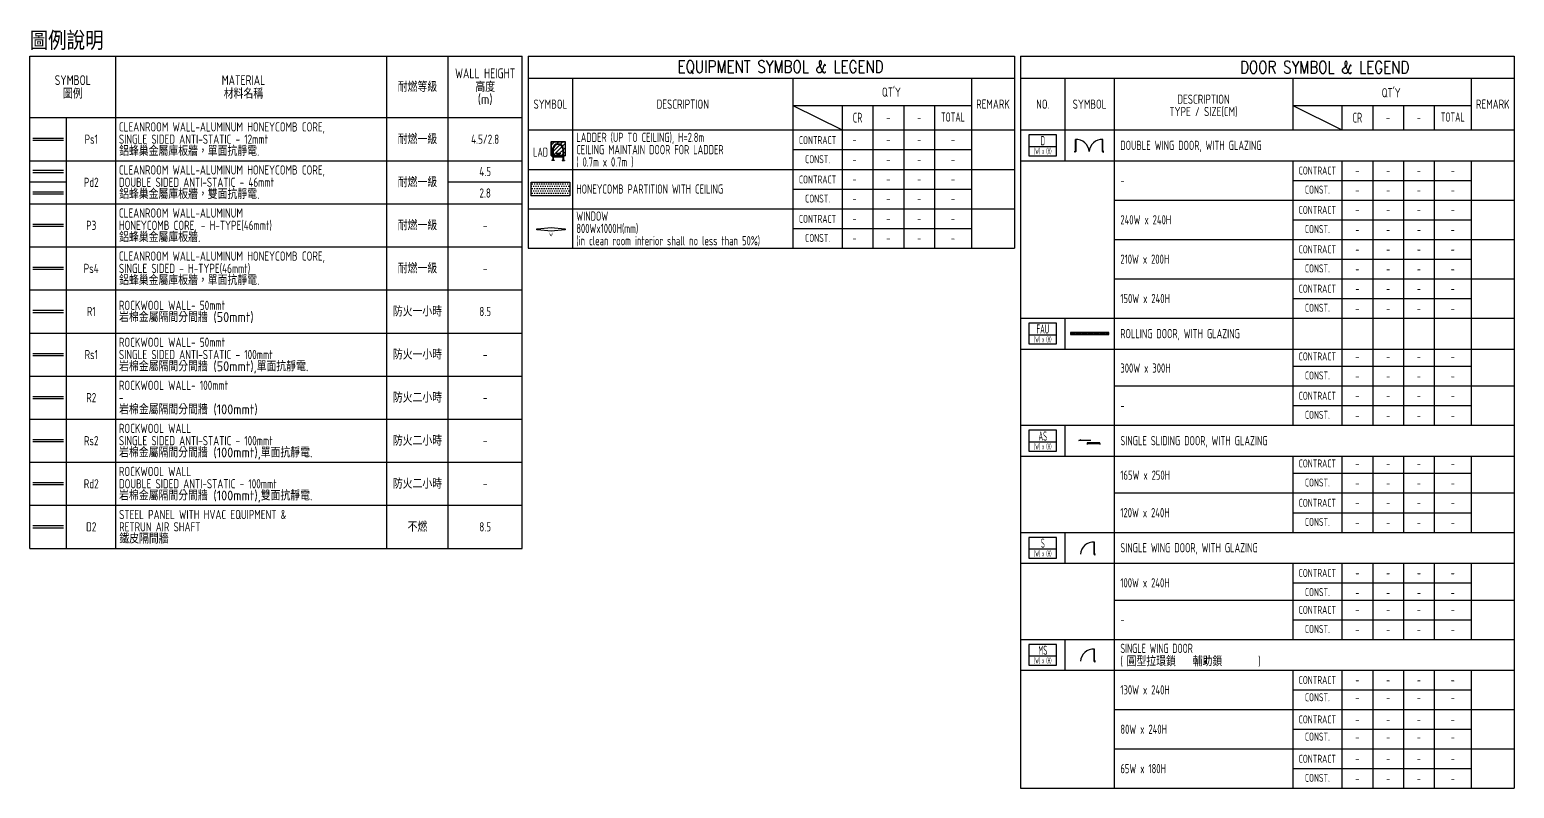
# Model space of a CAD drawing. Extents: x -32000 to 290600, y -111057 to 131250.
# Drawn here: x -12661 to 107939, y -111057 to -49408 of the extents above; entities that cross this region are included whole.
import ezdxf
from ezdxf.enums import TextEntityAlignment as Align

# ---------------------------------------------------------------- set-up
doc = ezdxf.new("R2010")
doc.units = 0
doc.header["$LTSCALE"] = 5
doc.linetypes.add('HIDDEN', pattern=[0.375, 0.25, -0.125])
for name, color, linetype in [('A-DOOR', 160, 'Continuous'), ('A-W-2F', 244, 'Continuous'), ('a-w-ceiling', 101, 'Continuous'), ('A-W-D-2F', 30, 'Continuous'), ('a-w-d-P2', 140, 'Continuous'), ('A-W-D-P2-H-2.8m', 171, 'Continuous'), ('A-W-DCC-D2', 200, 'Continuous'), ('A-W-P3', 24, 'Continuous'), ('A-W-R1', 190, 'Continuous'), ('A-W-S-2F', 184, 'Continuous'), ('a-W-s-P1', 106, 'Continuous'), ('a-W-s-P4', 154, 'Continuous'), ('A-W-Ss1', 191, 'Continuous'), ('DOOR-TXT_B', 3, 'Continuous'), ('Lad-Door', 1, 'Continuous'), ('NOTEFORM', 5, 'Continuous'), ('NOTEFORM-1', 2, 'Continuous'), ('NOTETEXT', 4, 'Continuous'), ('NOTETEXT-Const.', 4, 'Continuous'), ('NOTETEXT-RFP', 1, 'Continuous')]:
    doc.layers.add(name, color=color, linetype=linetype)
doc.styles.add('AA-TXT', font='isocp.shx', dxfattribs={"width": 0.8, "bigfont": 'chineset.shx'})
doc.styles.add('ROMAND', font='romand.shx', dxfattribs={"height": 5, "bigfont": 'chineset.shx'})

# ---------------------------------------------------------------- blocks, each defined once
blk = doc.blocks.new('Window-120')
at = {"color": 0}
blk.add_lwpolyline([(57.3, -7.5), (1.8, -2.3), (0, -2.3), (0, 2.3), (1.8, 2.3), (57.3, 7.5), (112.8, 2.3), (114.6, 2.3), (114.6, -2.3), (112.8, -2.3)], close=True, dxfattribs=at)
at = {"color": 1, "style": 'AA-TXT', "width": 0.8}
blk.add_text('W', height=15, dxfattribs=at).set_placement((57.3, -20), align=Align.MIDDLE)
blk = doc.blocks.new('DOOR-MARK')
for p, q in [((2.95, 2.5), (-3.05, 2.5)), ((-3.05, 2.5), (-3.05, 0)), ((-3.05, 0), (-3.05, -2)), ((2.95, 0), (2.95, 2.5)), ((2.95, -2), (2.95, 0)), ((-3.05, -2), (2.95, -2))]:
    blk.add_line(p, q)
at = {"color": 2}
blk.add_line((-3.05, 0), (2.95, 0), dxfattribs=at)
at = {"style": 'AA-TXT', "width": 0.5}
blk.add_attdef('NO.', text='', height=2, dxfattribs=at).set_placement((0, 1.25), align=Align.MIDDLE)
at = {"color": 1, "style": 'AA-TXT', "width": 0.45}
blk.add_attdef('120+180x300', text='', height=1.25, dxfattribs=at).set_placement((0, -1), align=Align.MIDDLE)
blk = doc.blocks.new('LAD-1')
at = {"layer": 'Lad-Door'}
h = blk.add_hatch(dxfattribs=at)
h.set_pattern_fill('ANSI31', color=256, scale=5, angle=90, style=0)
h.set_pattern_definition([(135, (-12160, -3829.884), (-11.22532, -11.22532), [])])
h.paths.add_polyline_path([(-101.3, -37.9), (-101.3, 38.5), (-25.8, 38.5), (-25.8, -37.9)])
at = {"color": 0}
for p, q in [((-86.2, 1.7), (-90, 1.7)), ((-79.5, 17.4), (-82.2, 20.1)), ((-77.4, 19.5), (-80.1, 22.2)), ((-16.8, 29.8), (-60.2, 29.8)), ((-60.2, 26), (-16.8, 26)), ((-56.1, 26), (-56.1, 29.8)), ((-53.1, 26), (-53.1, 29.8)), ((-41.8, 26), (-41.8, 29.8)), ((-41.8, 26), (-41.8, 29.8)), ((-38.8, 26), (-38.8, 29.8)), ((-24.8, 26), (-24.8, 29.8)), ((-24.8, 29.8), (-16.8, 26)), ((-16.8, 29.8), (-24.8, 26)), ((-20.5, 26), (-20.5, -26)), ((-18, 26), (-18, -26)), ((-16.8, 26), (-16.8, 29.8)), ((-16.8, 29.3), (-0.6, 29.3)), ((-16.8, 26.3), (-0.6, 26.3)), ((-0.6, 34.5), (0, 34.5)), ((-0.6, 21.5), (-0.6, 34.5)), ((-0.6, 25.5), (-0.6, 30.5)), ((-0.6, 21.5), (0, 21.5)), ((0, 21.5), (0, 34.5)), ((-86.2, -1.3), (-90, -1.3)), ((-79.8, -17.1), (-82.5, -19.8)), ((-77.7, -19.3), (-80.4, -22)), ((-60.2, -26), (-16.8, -26)), ((-20.5, -29.8), (-60.2, -29.8)), ((-58.2, -29.8), (-16.8, -29.8)), ((-56.1, -26), (-56.1, -29.8)), ((-53.1, -26), (-53.1, -29.8)), ((-41.8, -26), (-41.8, -29.8)), ((-41.8, -26), (-41.8, -29.8)), ((-38.8, -26), (-38.8, -29.8)), ((-24.8, -29.8), (-24.8, -26)), ((-24.8, -26), (-16.8, -29.8)), ((-16.8, -26), (-24.8, -29.8)), ((-16.8, -29.8), (-16.8, -26)), ((-16.8, -26.3), (-0.6, -26.3)), ((-16.8, -29.3), (-0.6, -29.3)), ((-0.6, -21.5), (0, -21.5)), ((-0.6, -21.5), (-0.6, -34.5)), ((-0.6, -25.5), (-0.6, -30.5)), ((-0.6, -34.5), (0, -34.5)), ((0, -21.5), (0, -34.5))]:
    blk.add_line(p, q, dxfattribs=at)
for radius in [29.8, 26]:
    blk.add_arc((-60.2, 0), radius, 90, 270, dxfattribs=at)
at = {"layer": 'Lad-Door'}
for p, q in [((-101.8, -38.4), (-101.8, 39)), ((-101.8, 39), (-25.3, 39)), ((-101.8, 19.8), (-101.8, 29.8)), ((-101.8, 29.8), (-101, 29.8)), ((-101.8, 24.8), (-101, 24.8)), ((-101.8, 19.8), (-101, 19.8)), ((-101, 19.8), (-101, 29.8)), ((-38.4, -9.7), (-38.4, 10.3)), ((-38.4, 10.3), (-36.4, 10.3)), ((-38.4, 0.3), (-36.4, 0.3)), ((-36.4, -9.7), (-36.4, 10.3)), ((-25.3, -38.4), (-25.3, 39)), ((-101.8, -33.2), (-101.8, -23.2)), ((-101.8, -23.2), (-101, -23.2)), ((-101.8, -28.2), (-101, -28.2)), ((-101.8, -33.2), (-101, -33.2)), ((-101.8, -38.4), (-25.3, -38.4)), ((-101, -33.2), (-101, -23.2)), ((-38.4, -9.7), (-36.4, -9.7))]:
    blk.add_line(p, q, dxfattribs=at)
blk.add_lwpolyline([(-101.3, -37.9), (-101.3, 38.5), (-25.8, 38.5), (-25.8, -37.9)], close=True, dxfattribs=at)

msp = doc.modelspace()

# ---------------------------------------------------------------- hatches: boundary and pattern name
at = {"layer": 'a-w-ceiling'}
h = msp.add_hatch(dxfattribs=at)
h.set_pattern_fill('DOTS', color=256, scale=120, style=0)
h.set_pattern_definition([(0, (-536846.5, -147265.97), (95.25, 190.5), [0, -190.5])])
h.paths.add_polyline_path([(28063, -61804), (31215, -61804), (31215, -62909), (28063, -62909)])

# ---------------------------------------------------------------- linework, layer by layer
at = {"layer": 'A-DOOR'}
for p, q in [((71921, -74024), (71921, -74189)), ((74958, -74189), (74958, -74024)), ((72557, -82788), (72765, -82709)), ((73531, -82788), (72575, -82788)), ((73231, -83045), (73231, -83114)), ((74258, -83045), (74258, -83114))]:
    msp.add_line(p, q, dxfattribs=at)
at = {"layer": 'A-DOOR', "linetype": 'HIDDEN', "ltscale": 20}
for p, q in [((74958, -74078), (71921, -74078)), ((74958, -74136), (71921, -74136))]:
    msp.add_line(p, q, dxfattribs=at)
at = {"layer": 'A-DOOR'}
for points in [[(72283, -58335), (72327, -58335), (72327, -59320), (72283, -59320)], [(74517, -58335), (74473, -58335), (74473, -59320), (74517, -59320)], [(71874, -74189), (75005, -74189), (75005, -74024), (71874, -74024)], [(74258, -83045), (74258, -82973), (73231, -82973), (73231, -83045)], [(73826, -91051), (73782, -91051), (73782, -92036), (73826, -92036)], [(73826, -99751), (73782, -99751), (73782, -100736), (73826, -100736)]]:
    msp.add_lwpolyline(points, close=True, dxfattribs=at)
for points in [[(72226, -59298), (72226, -59281), (72261, -59281), (72261, -59298), (72283, -59298), (72283, -59342), (72261, -59342), (72261, -59360), (72226, -59360), (72226, -59342)], [(74574, -59298), (74574, -59281), (74539, -59281), (74539, -59298), (74517, -59298), (74517, -59342), (74539, -59342), (74539, -59360), (74574, -59360), (74574, -59342)], [(73883, -92014), (73883, -91997), (73848, -91997), (73848, -92014), (73826, -92014), (73826, -92058), (73848, -92058), (73848, -92076), (73883, -92076), (73883, -92058)], [(73883, -100714), (73883, -100697), (73848, -100697), (73848, -100714), (73826, -100714), (73826, -100758), (73848, -100758), (73848, -100776), (73883, -100776), (73883, -100758)]]:
    msp.add_lwpolyline(points, dxfattribs=at)
for centre, start, end in [((72366, -59366), 2.5197, 94.62887), ((74433, -59366), 85.37113, 177.4803), ((73742, -92082), 85.37113, 177.4803), ((73742, -100782), 85.37113, 177.4803)]:
    msp.add_arc(centre, 1034, start, end, dxfattribs=at)
at = {"layer": 'A-W-2F', "ltscale": 0.2}
for p, q in [((-12411, -79211), (-9911, -79211)), ((-12411, -79380), (-9911, -79380))]:
    msp.add_line(p, q, dxfattribs=at)
at = {"layer": 'a-w-ceiling'}
msp.add_lwpolyline([(28063, -61804), (31215, -61804), (31215, -62909), (28063, -62909)], close=True, dxfattribs=at)
at = {"layer": 'A-W-D-2F', "ltscale": 0.2}
for p, q in [((-12411, -86211), (-9911, -86211)), ((-12411, -86380), (-9911, -86380))]:
    msp.add_line(p, q, dxfattribs=at)
at = {"layer": 'a-w-d-P2'}
for p, q in [((-12411, -60836), (-9911, -60836)), ((-12411, -61005), (-9911, -61005))]:
    msp.add_line(p, q, dxfattribs=at)
at = {"layer": 'A-W-D-P2-H-2.8m'}
for p, q in [((-12411, -62586), (-9911, -62586)), ((-12411, -62755), (-9911, -62755))]:
    msp.add_line(p, q, dxfattribs=at)
at = {"layer": 'A-W-DCC-D2', "ltscale": 0.2}
for p, q in [((-12411, -89711), (-9911, -89711)), ((-12411, -89880), (-9911, -89880))]:
    msp.add_line(p, q, dxfattribs=at)
at = {"layer": 'A-W-P3'}
for p, q in [((-12411, -65211), (-9911, -65211)), ((-12411, -65380), (-9911, -65380))]:
    msp.add_line(p, q, dxfattribs=at)
at = {"layer": 'A-W-R1', "ltscale": 0.2}
for p, q in [((-12411, -72211), (-9911, -72211)), ((-12411, -72380), (-9911, -72380))]:
    msp.add_line(p, q, dxfattribs=at)
at = {"layer": 'A-W-S-2F', "ltscale": 0.2}
for p, q in [((-12411, -82711), (-9911, -82711)), ((-12411, -82880), (-9911, -82880))]:
    msp.add_line(p, q, dxfattribs=at)
at = {"layer": 'a-W-s-P1'}
for p, q in [((-12411, -58211), (-9911, -58211)), ((-12411, -58380), (-9911, -58380))]:
    msp.add_line(p, q, dxfattribs=at)
at = {"layer": 'a-W-s-P4'}
for p, q in [((-12411, -68711), (-9911, -68711)), ((-12411, -68880), (-9911, -68880))]:
    msp.add_line(p, q, dxfattribs=at)
at = {"layer": 'A-W-Ss1', "ltscale": 0.2}
for p, q in [((-12411, -75711), (-9911, -75711)), ((-12411, -75880), (-9911, -75880))]:
    msp.add_line(p, q, dxfattribs=at)
at = {"layer": 'NOTEFORM'}
for p, q in [((-12661, -91557), (-12661, -51557)), ((-12661, -51557), (27339, -51557)), ((-5661, -91557), (-5661, -51557)), ((16339, -91557), (16339, -51557)), ((21339, -91557), (21339, -51557)), ((27339, -91557), (27339, -51557)), ((27839, -51557), (27839, -67157)), ((27839, -51557), (67339, -51557)), ((67339, -51557), (67339, -67157)), ((67839, -51557), (67839, -111057)), ((67839, -51557), (107939, -51557)), ((107939, -51557), (107939, -111057)), ((27839, -53357), (67339, -53357)), ((31439, -53357), (31439, -67157)), ((49339, -53357), (49339, -67157)), ((63839, -53357), (63839, -67157)), ((67839, -53357), (107939, -53357)), ((71439, -53357), (71439, -60057)), ((75439, -53357), (75439, -111057)), ((89939, -53357), (89939, -57557)), ((104439, -53357), (104439, -57557)), ((-12661, -56557), (27339, -56557)), ((-9661, -91557), (-9661, -56557)), ((49339, -55557), (63839, -55557)), ((53339, -55557), (53339, -67157)), ((55839, -55557), (55839, -67157)), ((58339, -55557), (58339, -67157)), ((60839, -55557), (60839, -67157)), ((89939, -55557), (104439, -55557)), ((93939, -55557), (93939, -57557)), ((96439, -55557), (96439, -57557)), ((98939, -55557), (98939, -57557)), ((101439, -55557), (101439, -57557)), ((27839, -57557), (67339, -57557)), ((67839, -57557), (107939, -57557)), ((-12661, -60057), (27339, -60057)), ((67839, -60057), (107939, -60057)), ((89939, -60057), (89939, -81557)), ((93939, -60057), (93939, -81557)), ((96439, -60057), (96439, -81557)), ((98939, -60057), (98939, -81557)), ((101439, -60057), (101439, -81557)), ((104439, -60057), (104439, -81557)), ((-12661, -63557), (27339, -63557)), ((-12661, -67057), (27339, -67057)), ((27839, -67157), (67339, -67157)), ((-12661, -70557), (27339, -70557)), ((67839, -72857), (107939, -72857)), ((71439, -72857), (71439, -75357)), ((-12661, -74057), (27339, -74057)), ((67839, -75357), (107939, -75357)), ((-12661, -77557), (27339, -77557)), ((-12661, -81057), (27339, -81057)), ((67839, -81557), (107939, -81557)), ((71439, -81557), (71439, -84057)), ((67839, -84057), (107939, -84057)), ((89939, -84057), (89939, -90257)), ((93939, -84057), (93939, -90257)), ((96439, -84057), (96439, -90257)), ((98939, -84057), (98939, -90257)), ((101439, -84057), (101439, -90257)), ((104439, -84057), (104439, -90257)), ((-12661, -84557), (27339, -84557)), ((-12661, -88057), (27339, -88057)), ((67839, -90257), (107939, -90257)), ((71439, -90257), (71439, -92757)), ((-12661, -91557), (27339, -91557)), ((67839, -92757), (107939, -92757)), ((89939, -92757), (89939, -98957)), ((93939, -92757), (93939, -98957)), ((96439, -92757), (96439, -98957)), ((98939, -92757), (98939, -98957)), ((101439, -92757), (101439, -98957)), ((104439, -92757), (104439, -98957)), ((67839, -98957), (107939, -98957)), ((71439, -98957), (71439, -101457)), ((67839, -101457), (107939, -101457)), ((89939, -101457), (89939, -111057)), ((93939, -101457), (93939, -111057)), ((96439, -101457), (96439, -111057)), ((98939, -101457), (98939, -111057)), ((101439, -101457), (101439, -111057)), ((104439, -101457), (104439, -111057)), ((67839, -111057), (107939, -111057))]:
    msp.add_line(p, q, dxfattribs=at)
at = {"layer": 'NOTEFORM-1'}
for p, q in [((49339, -55557), (53339, -57557)), ((89939, -55557), (93939, -57557)), ((49339, -59157), (63839, -59157)), ((-9661, -61807), (-12661, -61807)), ((27339, -61807), (21339, -61807)), ((49339, -62357), (63839, -62357)), ((89939, -61657), (104439, -61657)), ((89939, -64857), (104439, -64857)), ((49339, -65557), (63839, -65557)), ((89939, -68057), (104439, -68057)), ((89939, -71257), (104439, -71257)), ((89939, -76757), (104439, -76757)), ((89939, -79957), (104439, -79957)), ((89939, -85457), (104439, -85457)), ((89939, -88657), (104439, -88657)), ((89939, -94357), (104439, -94357)), ((89939, -97357), (104439, -97357)), ((89939, -103057), (104439, -103057)), ((89939, -106257), (104439, -106257)), ((89939, -109457), (104439, -109457))]:
    msp.add_line(p, q, dxfattribs=at)
at = {"layer": 'NOTEFORM-1', "color": 4}
for p, q in [((27839, -60757), (67339, -60757)), ((75439, -63257), (107939, -63257)), ((27839, -63957), (67339, -63957)), ((75439, -66457), (107939, -66457)), ((75439, -69657), (107939, -69657)), ((75439, -78357), (107939, -78357)), ((75439, -87057), (107939, -87057)), ((75439, -95757), (107939, -95757)), ((75439, -104657), (107939, -104657)), ((75439, -107857), (107939, -107857))]:
    msp.add_line(p, q, dxfattribs=at)

# ---------------------------------------------------------------- block references
at = {"layer": 'NOTETEXT', "color": 170, "xscale": 15, "yscale": 15, "zscale": 15, "rotation": 270}
msp.add_blockref('LAD-1', (30266, -60030), dxfattribs=at)
at = {"layer": 'NOTETEXT'}
ref = msp.add_blockref('DOOR-MARK', (69639, -58900), dxfattribs=dict(at, xscale=375, yscale=375, zscale=375))
ref.add_attrib('SIZE', '(W) x (H)', dxfattribs={"layer": 'DOOR-TXT_B', "color": 1, "height": 468.8, "style": 'AA-TXT', "width": 0.5}).set_placement((69639, -59275), align=Align.MIDDLE)
ref.add_attrib('NO.', 'D', dxfattribs={"layer": 'DOOR-TXT_B', "height": 750, "style": 'AA-TXT', "width": 0.5}).set_placement((69639, -58432), align=Align.MIDDLE)
at = {"layer": 'NOTETEXT', "color": 174, "xscale": 20, "yscale": 20, "zscale": 20}
msp.add_blockref('Window-120', (28544, -65640), dxfattribs=at)
at = {"layer": 'NOTETEXT'}
ref = msp.add_blockref('DOOR-MARK', (69639, -74200), dxfattribs=dict(at, xscale=375, yscale=375, zscale=375))
ref.add_attrib('SIZE', '(W) x (H)', dxfattribs={"layer": 'DOOR-TXT_B', "color": 1, "height": 468.8, "style": 'AA-TXT', "width": 0.5}).set_placement((69639, -74575), align=Align.MIDDLE)
ref.add_attrib('NO.', 'FAU', dxfattribs={"layer": 'DOOR-TXT_B', "height": 750, "style": 'AA-TXT', "width": 0.5}).set_placement((69639, -73732), align=Align.MIDDLE)
ref = msp.add_blockref('DOOR-MARK', (69639, -82900), dxfattribs=dict(at, xscale=375, yscale=375, zscale=375))
ref.add_attrib('SIZE', '(W) x (H)', dxfattribs={"layer": 'DOOR-TXT_B', "color": 1, "height": 468.8, "style": 'AA-TXT', "width": 0.5}).set_placement((69639, -83275), align=Align.MIDDLE)
ref.add_attrib('NO.', 'AS', dxfattribs={"layer": 'DOOR-TXT_B', "height": 750, "style": 'AA-TXT', "width": 0.5}).set_placement((69639, -82432), align=Align.MIDDLE)
ref = msp.add_blockref('DOOR-MARK', (69639, -91600), dxfattribs=dict(at, xscale=375, yscale=375, zscale=375))
ref.add_attrib('SIZE', '(W) x (H)', dxfattribs={"layer": 'DOOR-TXT_B', "color": 1, "height": 468.8, "style": 'AA-TXT', "width": 0.5}).set_placement((69639, -91975), align=Align.MIDDLE)
ref.add_attrib('NO.', 'S', dxfattribs={"layer": 'DOOR-TXT_B', "height": 750, "style": 'AA-TXT', "width": 0.5}).set_placement((69639, -91132), align=Align.MIDDLE)
ref = msp.add_blockref('DOOR-MARK', (69639, -100300), dxfattribs=dict(at, xscale=375, yscale=375, zscale=375))
ref.add_attrib('SIZE', '(W) x (H)', dxfattribs={"layer": 'DOOR-TXT_B', "color": 1, "height": 468.8, "style": 'AA-TXT', "width": 0.5}).set_placement((69639, -100675), align=Align.MIDDLE)
ref.add_attrib('NO.', 'MS', dxfattribs={"layer": 'DOOR-TXT_B', "height": 750, "style": 'AA-TXT', "width": 0.5}).set_placement((69639, -99832), align=Align.MIDDLE)

# ---------------------------------------------------------------- texts
at = {"layer": 'NOTETEXT', "style": 'AA-TXT'}
for s, height, p in [('圖例說明', 1500, (-12661, -50307)), ('鋁蜂巢金屬庫板牆，單面抗靜電.', 800, (-5395, -59262)), ('鋁蜂巢金屬庫板牆，雙面抗靜電.', 800, (-5395, -62762)), ('鋁蜂巢金屬庫板牆.', 800, (-5395, -66262)), ('鋁蜂巢金屬庫板牆，單面抗靜電.', 800, (-5395, -69762)), ('岩棉金屬隔間分間牆 (50mmt)', 800, (-5395, -72762)), ('岩棉金屬隔間分間牆 (50mmt),單面抗靜電.', 800, (-5395, -76762)), ('岩棉金屬隔間分間牆 (100mmt)', 800, (-5395, -80262)), ('岩棉金屬隔間分間牆 (100mmt),單面抗靜電.', 800, (-5395, -83762)), ('岩棉金屬隔間分間牆 (100mmt),雙面抗靜電.', 800, (-5395, -87262)), ('鐵皮隔間牆', 800, (-5379, -90762)), ('圓型拉環鎖   輔助鎖', 800, (76444, -100732))]:
    msp.add_text(s, height=height, dxfattribs=at).set_placement(p, align=Align.MIDDLE_LEFT)
for s, height, width, p in [('WALL HEIGHT', 800, 0.8, (24339, -52957)), ('SYMBOL', 800, 0.8, (-9161, -53507)), ('MATERIAL', 800, 0.8, (4705, -53507)), ('LAD', 750, 0.7, (28840, -59361))]:
    msp.add_text(s, height=height, dxfattribs=dict(at, width=width)).set_placement(p, align=Align.MIDDLE_CENTER)
at = {"layer": 'NOTETEXT'}
for s, height, style, width, p in [('EQUIPMENT SYMBOL & LEGEND', 1000, 'ROMAND', 0.8, (48339, -52457)), ('DOOR SYMBOL & LEGEND', 1000, 'ROMAND', 0.8, (92539, -52457)), ("QT'Y", 750, 'AA-TXT', 0.8, (57339, -54407)), ("QT'Y", 750, 'AA-TXT', 0.8, (97939, -54457)), ('SYMBOL', 750, 'AA-TXT', 0.8, (29639, -55457)), ('DESCRIPTION', 750, 'AA-TXT', 0.8, (40389, -55457)), ('REMARK', 750, 'AA-TXT', 0.8, (65589, -55457)), ('NO.', 750, 'AA-TXT', 0.8, (69639, -55457)), ('SYMBOL', 750, 'AA-TXT', 0.8, (73439, -55457)), ('DESCRIPTION', 750, 'AA-TXT', 0.8, (82689, -55057)), ('REMARK', 750, 'AA-TXT', 0.8, (106189, -55457)), ('CR', 800, 'AA-TXT', 0.7, (54589, -56557)), ('-', 800, 'AA-TXT', 0.7, (57089, -56557)), ('-', 750, 'AA-TXT', 0.6, (59589, -56557)), ('TOTAL', 750, 'AA-TXT', 0.6, (62339, -56507)), ('TYPE / SIZE(CM)', 750, 'AA-TXT', 0.8, (82689, -56057)), ('CR', 800, 'AA-TXT', 0.7, (95189, -56557)), ('-', 800, 'AA-TXT', 0.7, (97689, -56557)), ('-', 750, 'AA-TXT', 0.6, (100189, -56557)), ('TOTAL', 750, 'AA-TXT', 0.6, (102939, -56507)), ('Ps1', 750, 'AA-TXT', 0.8, (-7661, -58307)), ('4.5/2.8', 750, 'AA-TXT', 0.8, (24339, -58307)), ('CONTRACT', 650, 'AA-TXT', 0.65, (51339, -58382)), ('CONTRACT', 650, 'AA-TXT', 0.65, (51339, -58382)), ('CONST.', 650, 'AA-TXT', 0.65, (51339, -59932)), ('Pd2', 750, 'AA-TXT', 0.8, (-7661, -61807)), ('4.5', 750, 'AA-TXT', 0.8, (24339, -60932)), ('CONTRACT', 650, 'AA-TXT', 0.65, (51339, -61582)), ('CONTRACT', 650, 'AA-TXT', 0.65, (91939, -60857)), ('2.8', 750, 'AA-TXT', 0.8, (24339, -62682)), ('CONST.', 650, 'AA-TXT', 0.65, (91939, -62407)), ('CONST.', 650, 'AA-TXT', 0.65, (51339, -63132)), ('CONTRACT', 650, 'AA-TXT', 0.65, (91939, -64057)), ('P3', 750, 'AA-TXT', 0.8, (-7661, -65307)), ('CONTRACT', 650, 'AA-TXT', 0.65, (51339, -64782)), ('-', 750, 'AA-TXT', 0.8, (24339, -65307)), ('CONST.', 650, 'AA-TXT', 0.65, (51339, -66332)), ('CONST.', 650, 'AA-TXT', 0.65, (91939, -65607)), ('CONTRACT', 650, 'AA-TXT', 0.65, (91939, -67257)), ('Ps4', 750, 'AA-TXT', 0.8, (-7661, -68807)), ('CONST.', 650, 'AA-TXT', 0.65, (91939, -68807)), ('-', 750, 'AA-TXT', 0.8, (24339, -68807)), ('CONTRACT', 650, 'AA-TXT', 0.65, (91939, -70457)), ('R1', 750, 'AA-TXT', 0.8, (-7661, -72307)), ('8.5', 750, 'AA-TXT', 0.8, (24339, -72307)), ('CONST.', 650, 'AA-TXT', 0.65, (91939, -72007)), ('Rs1', 750, 'AA-TXT', 0.8, (-7661, -75807)), ('-', 750, 'AA-TXT', 0.8, (24339, -75807)), ('CONTRACT', 650, 'AA-TXT', 0.65, (91939, -75957)), ('CONST.', 650, 'AA-TXT', 0.65, (91939, -77507)), ('R2', 750, 'AA-TXT', 0.8, (-7661, -79307)), ('-', 750, 'AA-TXT', 0.8, (24339, -79307)), ('CONTRACT', 650, 'AA-TXT', 0.65, (91939, -79157)), ('CONST.', 650, 'AA-TXT', 0.65, (91939, -80707)), ('Rs2', 750, 'AA-TXT', 0.8, (-7661, -82807)), ('-', 750, 'AA-TXT', 0.8, (24339, -82807)), ('CONTRACT', 650, 'AA-TXT', 0.65, (91939, -84657)), ('Rd2', 750, 'AA-TXT', 0.8, (-7661, -86307)), ('-', 750, 'AA-TXT', 0.8, (24339, -86307)), ('CONST.', 650, 'AA-TXT', 0.65, (91939, -86207)), ('CONTRACT', 650, 'AA-TXT', 0.65, (91939, -87857)), ('CONST.', 650, 'AA-TXT', 0.65, (91939, -89407)), ('D2', 750, 'AA-TXT', 0.8, (-7661, -89807)), ('8.5', 750, 'AA-TXT', 0.8, (24339, -89807)), ('CONTRACT', 650, 'AA-TXT', 0.65, (91939, -93557)), ('CONST.', 650, 'AA-TXT', 0.65, (91939, -95107)), ('CONTRACT', 650, 'AA-TXT', 0.65, (91939, -96557)), ('CONST.', 650, 'AA-TXT', 0.65, (91939, -98107)), ('CONTRACT', 650, 'AA-TXT', 0.65, (91939, -102257)), ('CONST.', 650, 'AA-TXT', 0.65, (91939, -103657)), ('CONTRACT', 650, 'AA-TXT', 0.65, (91939, -105457)), ('CONST.', 650, 'AA-TXT', 0.65, (91939, -106857)), ('CONTRACT', 650, 'AA-TXT', 0.65, (91939, -108657)), ('CONST.', 650, 'AA-TXT', 0.65, (91939, -110207))]:
    msp.add_text(s, height=height, dxfattribs=dict(at, style=style, width=width)).set_placement(p, align=Align.MIDDLE)
at = {"layer": 'NOTETEXT', "style": 'AA-TXT'}
for s, p in [('圖例', (-9161, -54607)), ('材料名稱', (4705, -54607)), ('耐燃等級', (18839, -54057)), ('高度', (24339, -54057)), ('(m)', (24339, -55057)), ('耐燃一級', (18839, -58307)), ('耐燃一級', (18839, -61807)), ('耐燃一級', (18839, -65307)), ('耐燃一級', (18839, -68807)), ('防火一小時', (18839, -72307)), ('防火一小時', (18839, -75807)), ('防火二小時', (18839, -79307)), ('防火二小時', (18839, -82807)), ('防火二小時', (18839, -86307)), ('不燃', (18839, -89807))]:
    msp.add_text(s, height=800, dxfattribs=at).set_placement(p, align=Align.MIDDLE_CENTER)
for s, width, p in [('CLEANROOM WALL-ALUMINUM HONEYCOMB CORE,', 0.8, (-5411, -57307)), ('LADDER (UP TO CEILING), H=2.8m', 0.75, (31739, -58157)), ('SINGLE SIDED ANTI-STATIC - 12mmt', 0.8, (-5411, -58307)), ('CEILING MAINTAIN DOOR FOR LADDER', 0.75, (31739, -59157)), ('DOUBLE WING DOOR, WITH GLAZING', 0.75, (75939, -58807)), ('( 0.7m x 0.7m )', 0.75, (31739, -60157)), ('CLEANROOM WALL-ALUMINUM HONEYCOMB CORE,', 0.8, (-5411, -60807)), ('DOUBLE SIDED ANTI-STATIC - 46mmt', 0.8, (-5411, -61807)), ('HONEYCOMB PARTITION WITH CEILING', 0.75, (31739, -62357)), ('-', 0.75, (75939, -61657)), ('CLEANROOM WALL-ALUMINUM ', 0.8, (-5411, -64307)), ('HONEYCOMB CORE, - H-TYPE(46mmt)', 0.8, (-5411, -65307)), ('WINDOW', 0.75, (31739, -64557)), ('800Wx1000H(mm)', 0.75, (31739, -65557)), ('240W x 240H', 0.75, (75939, -64857)), ('(in clean room interior shall no less than 50%%%)', 0.75, (31739, -66557)), ('CLEANROOM WALL-ALUMINUM HONEYCOMB CORE,', 0.8, (-5411, -67807)), ('SINGLE SIDED - H-TYPE(46mmt)', 0.8, (-5411, -68807)), ('210W x 200H', 0.75, (75939, -68057)), ('150W x 240H', 0.75, (75939, -71257)), ('ROCKWOOL WALL- 50mmt', 0.8, (-5411, -71807)), ('ROCKWOOL WALL- 50mmt', 0.8, (-5411, -74807)), ('ROLLING DOOR, WITH GLAZING', 0.75, (75939, -74107)), ('SINGLE SIDED ANTI-STATIC - 100mmt', 0.8, (-5411, -75807)), ('300W x 300H', 0.75, (75939, -76907)), ('ROCKWOOL WALL- 100mmt', 0.8, (-5411, -78307)), ('-', 0.8, (-5411, -79307)), ('-', 0.75, (75939, -79957)), ('ROCKWOOL WALL', 0.8, (-5411, -81807)), ('SINGLE SIDED ANTI-STATIC - 100mmt', 0.8, (-5411, -82807)), ('SINGLE SLIDING DOOR, WITH GLAZING', 0.75, (75939, -82807)), ('ROCKWOOL WALL', 0.8, (-5411, -85307)), ('165W x 250H', 0.75, (75939, -85607)), ('DOUBLE SIDED ANTI-STATIC - 100mmt', 0.8, (-5411, -86307)), ('STEEL PANEL WITH HVAC EQUIPMENT &', 0.8, (-5395, -88807)), ('120W x 240H', 0.75, (75939, -88657)), ('RETRUN AIR SHAFT', 0.8, (-5395, -89807)), ('SINGLE WING DOOR, WITH GLAZING', 0.75, (75939, -91507)), ('100W x 240H', 0.75, (75939, -94357)), ('-', 0.75, (75939, -97357)), ('SINGLE WING DOOR', 0.7, (75939, -99682)), ('(                   +            )', 0.8, (75939, -100732)), ('130W x 240H', 0.75, (75939, -103057)), ('80W x 240H', 0.75, (75939, -106257)), ('65W x 180H', 0.75, (75939, -109457))]:
    msp.add_text(s, height=750, dxfattribs=dict(at, width=width)).set_placement(p, align=Align.MIDDLE_LEFT)
at = {"layer": 'NOTETEXT-Const.', "style": 'AA-TXT', "width": 0.7}
for p in [(54339, -59957), (57089, -59957), (59589, -59957), (62339, -59957), (95189, -62457), (97689, -62457), (100189, -62457), (102939, -62457), (54339, -63157), (57089, -63157), (59589, -63157), (62339, -63157), (95189, -65657), (97689, -65657), (100189, -65657), (102939, -65657), (54339, -66357), (57089, -66357), (59589, -66357), (62339, -66357), (95189, -68857), (97689, -68857), (100189, -68857), (102939, -68857), (95189, -72057), (97689, -72057), (100189, -72057), (102939, -72057), (95189, -77557), (97689, -77557), (100189, -77557), (102939, -77557), (95189, -80757), (97689, -80757), (100189, -80757), (102939, -80757), (95189, -86257), (97689, -86257), (100189, -86257), (102939, -86257), (95189, -89457), (97689, -89457), (100189, -89457), (102939, -89457), (95189, -95157), (97689, -95157), (100189, -95157), (102939, -95157), (95189, -98157), (97689, -98157), (100189, -98157), (102939, -98157), (95189, -103707), (97689, -103707), (100189, -103707), (102939, -103707), (95189, -106907), (97689, -106907), (100189, -106907), (102939, -106907), (95189, -110257), (97689, -110257), (100189, -110257), (102939, -110257)]:
    msp.add_text('-', height=650, dxfattribs=at).set_placement(p, align=Align.MIDDLE)
at = {"layer": 'NOTETEXT-RFP', "style": 'AA-TXT', "width": 0.7}
for p in [(54339, -58357), (57089, -58357), (59589, -58357), (62339, -58357), (95189, -60857), (97689, -60857), (100189, -60857), (102939, -60857), (54339, -61557), (57089, -61557), (59589, -61557), (62339, -61557), (54339, -64757), (57089, -64757), (59589, -64757), (62339, -64757), (95189, -64057), (97689, -64057), (100189, -64057), (102939, -64057), (95189, -67257), (97689, -67257), (100189, -67257), (102939, -67257), (95189, -70457), (97689, -70457), (100189, -70457), (102939, -70457), (95189, -75957), (97689, -75957), (100189, -75957), (102939, -75957), (95189, -79157), (97689, -79157), (100189, -79157), (102939, -79157), (95189, -84657), (97689, -84657), (100189, -84657), (102939, -84657), (95189, -87857), (97689, -87857), (100189, -87857), (102939, -87857), (95189, -93557), (97689, -93557), (100189, -93557), (102939, -93557), (95189, -96557), (97689, -96557), (100189, -96557), (102939, -96557), (95189, -102257), (97689, -102257), (100189, -102257), (102939, -102257), (95189, -105457), (97689, -105457), (100189, -105457), (102939, -105457), (95189, -108657), (97689, -108657), (100189, -108657), (102939, -108657)]:
    msp.add_text('-', height=650, dxfattribs=at).set_placement(p, align=Align.MIDDLE)

doc.saveas('drawing.dxf')
